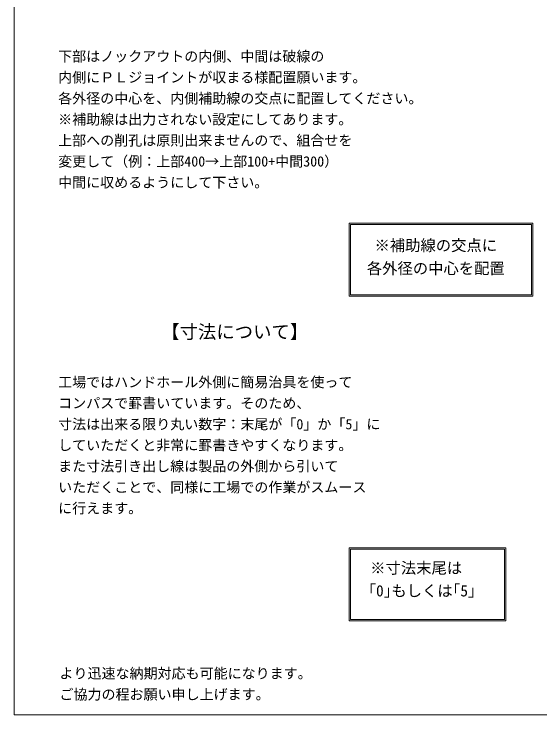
# Model space of a CAD drawing. Units: millimetres, scale not verified. Extents: x -6420 to 6420, y -3033 to 3033.
# Drawn here: x -6420 to -3826, y -2667 to 790 of the extents above; entities that cross this region are included whole.
import ezdxf
from ezdxf.enums import TextEntityAlignment as Align

# ---------------------------------------------------------------- set-up
doc = ezdxf.new("R2010")
doc.units = ezdxf.units.MM
doc.header["$LTSCALE"] = 20
for name, color, linetype, lineweight in [('0-2_waku', 7, 'Continuous', 18), ('0-8_uchigawa', 6, 'Continuous', 18), ('0-D_文字１', 7, 'Continuous', 18)]:
    doc.layers.add(name, color=color, linetype=linetype, lineweight=lineweight)
doc.styles.add('ＭＳ ゴシック', font='')
doc.styles.get('ＭＳ ゴシック').set_extended_font_data('MS Gothic')

msp = doc.modelspace()

# ---------------------------------------------------------------- linework, layer by layer
at = {"layer": '0-2_waku'}
for p, q in [((-6420, 3032.65), (-6420, -2667.35)), ((-6420, -2667.35), (-2340, -2667.35)), ((-6420, -2667.35), (-2340, -2667.35)), ((-6420, -2667.35), (-2340, -2667.35)), ((-6420, -2667.35), (-2340, -2667.35))]:
    msp.add_line(p, q, dxfattribs=at)
at = {"layer": '0-8_uchigawa'}
for p, q in [((-4767.29, -601.34), (-4767.29, -241.34)), ((-4767.29, -241.34), (-3860.62, -241.34)), ((-3860.62, -601.34), (-3860.62, -241.34)), ((-4760.62, -594.67), (-4760.62, -248)), ((-4760.62, -248), (-3867.29, -248)), ((-3867.29, -594.67), (-3867.29, -248)), ((-4767.29, -601.34), (-3860.62, -601.34)), ((-4760.62, -594.67), (-3867.29, -594.67)), ((-4767.29, -1842.96), (-3993.96, -1842.96)), ((-4767.29, -2202.96), (-4767.29, -1842.96)), ((-4760.62, -1849.63), (-4000.62, -1849.63)), ((-4760.62, -2196.3), (-4760.62, -1849.63)), ((-4000.62, -2196.3), (-4000.62, -1849.63)), ((-3993.96, -2202.96), (-3993.96, -1842.96)), ((-4767.29, -2202.96), (-3993.96, -2202.96)), ((-4760.62, -2196.3), (-4000.62, -2196.3))]:
    msp.add_line(p, q, dxfattribs=at)

# ---------------------------------------------------------------- texts
at = {"layer": '0-D_文字１', "style": 'ＭＳ ゴシック'}
for s, height, p in [('下部はノックアウトの内側、中間は破線の', 50.67, (-6202.27, 541.28)), ('内側にＰＬジョイントが収まる様配置願います。', 50.67, (-6202.27, 437.6)), ('各外径の中心を、内側補助線の交点に配置してください。', 50.67, (-6202.27, 333.92)), ('※補助線は出力されない設定にしてあります。', 50.67, (-6202.27, 230.24)), ('上部への削孔は原則出来ませんので、組合せを', 50.67, (-6202.27, 126.56)), ('変更して（例：上部400→上部100+中間300）', 50.67, (-6202.27, 22.88)), ('中間に収めるようにして下さい。', 50.67, (-6202.27, -80.8)), (' ※補助線の交点に', 55.43, (-4679.78, -395.12)), ('各外径の中心を配置', 55.43, (-4679.78, -508.52)), ('【寸法について】', 66.51, (-5694.21, -830.45)), ('工場ではハンドホール外側に簡易治具を使って', 50.67, (-6202.27, -1065.96)), ('コンパスで罫書いています。そのため、', 50.67, (-6202.27, -1169.64)), ('寸法は出来る限り丸い数字：末尾が「0」か「5」に', 50.67, (-6202.27, -1273.32)), ('していただくと非常に罫書きやすくなります。', 50.67, (-6202.27, -1377)), ('また寸法引き出し線は製品の外側から引いて', 50.67, (-6202.27, -1480.68)), ('いただくことで、同様に工場での作業がスムース', 50.67, (-6202.27, -1584.36)), ('に行えます。', 50.67, (-6202.27, -1688.04)), ('※寸法末尾は', 55.43, (-4663.16, -1986.58)), ('「0｣もしくは｢5｣', 55.43, (-4709.89, -2099.05)), ('より迅速な納期対応も可能になります。\u3000', 50.67, (-6195.81, -2502.57)), ('ご協力の程お願い申し上げます。', 50.67, (-6195.81, -2606.25))]:
    msp.add_text(s, height=height, dxfattribs=at).set_placement(p, align=Align.BOTTOM_LEFT)

doc.saveas('drawing.dxf')
